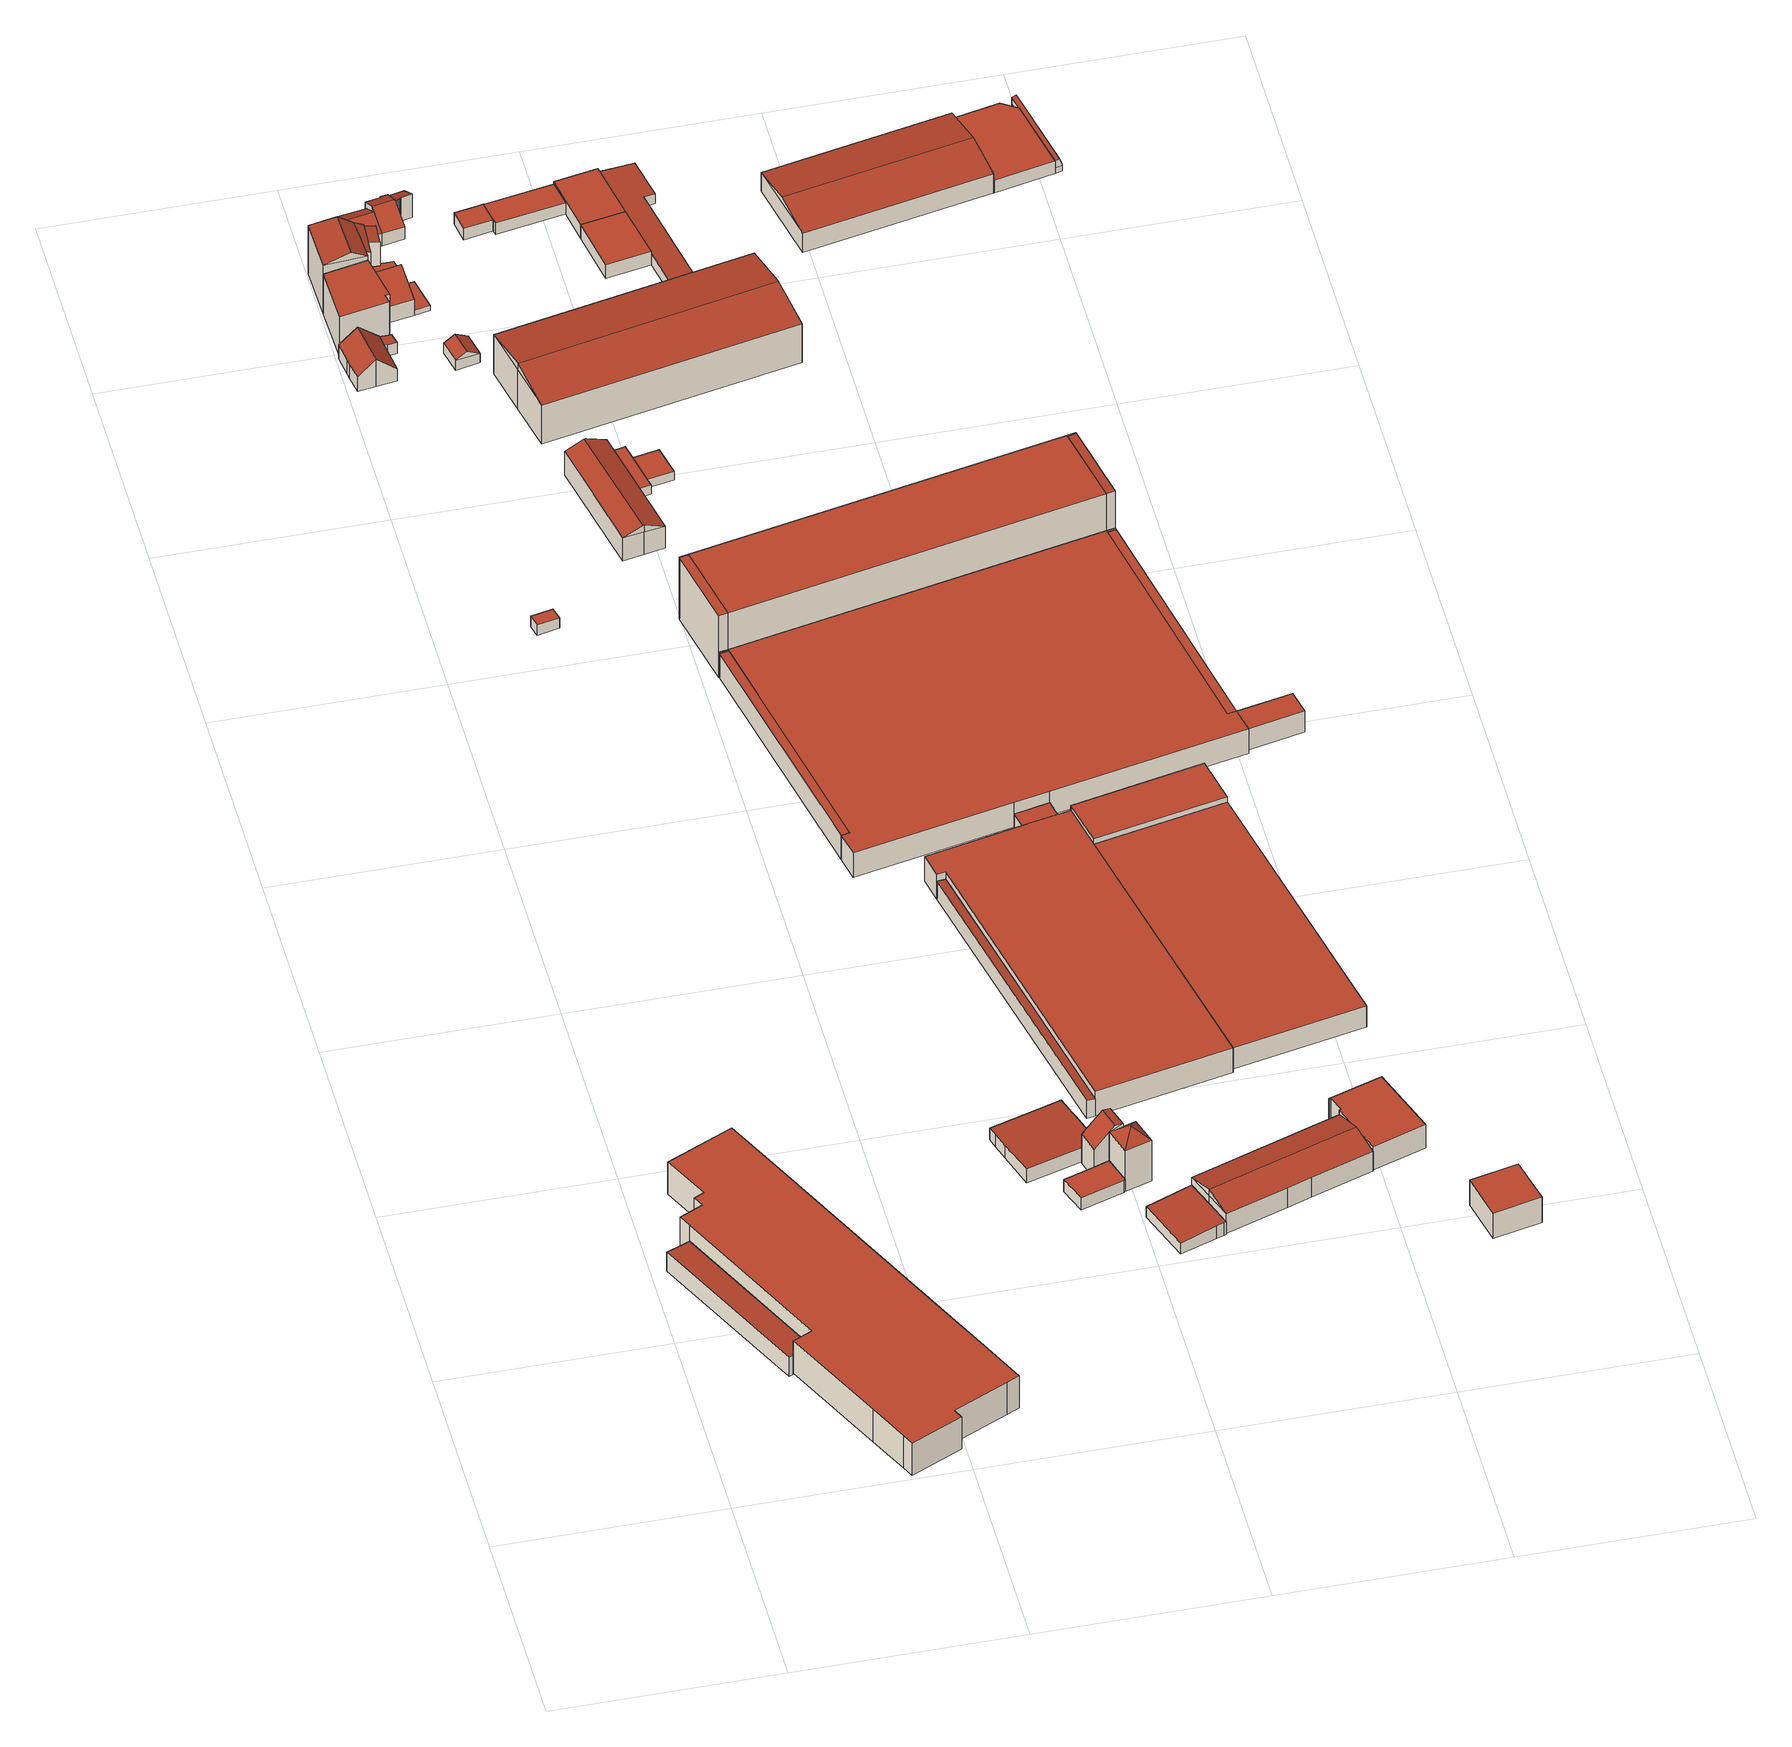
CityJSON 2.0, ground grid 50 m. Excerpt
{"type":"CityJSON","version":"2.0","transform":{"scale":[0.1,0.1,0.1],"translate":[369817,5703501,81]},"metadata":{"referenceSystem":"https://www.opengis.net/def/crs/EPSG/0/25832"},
"CityObjects":{
"building1":{"type":"Building","attributes":{"Gemeindeschluessel":"05911000","Geometrietyp2DReferenz":"3000","function":"51009_1610","roofType":"2100","measuredHeight":5.17},"geometry":[{"type":"Solid","lod":"2","boundaries":[[[[0,1,2,3]],[[4,5,1,0]],[[6,7,5,4]],[[8,9,7,6]],[[10,11,9,8]],[[3,2,11,10]],[[8,6,4,0,3,10]],[[1,5,7,9,11,2]]]],"semantics":{"surfaces":[{"type":"WallSurface"},{"type":"RoofSurface"},{"type":"GroundSurface"}],"values":[[0,0,0,0,0,0,1,2]]}}]},
"building2":{"type":"Building","attributes":{"Gemeindeschluessel":"05911000","Geometrietyp2DReferenz":"3000","function":"31001_2050","roofType":"1000","measuredHeight":8.78,"storeysAboveGround":2},"address":[{"country":"Germany","locality":"Bochum","thoroughfareNumber":"15","thoroughfareName":"Burgstr."},{"country":"Germany","locality":"Bochum","thoroughfareNumber":"19","thoroughfareName":"Burgstr."},{"country":"Germany","locality":"Bochum","thoroughfareNumber":"17","thoroughfareName":"Burgstr."}],"geometry":[{"type":"Solid","lod":"2","boundaries":[[[[12,13,14,15]],[[16,17,13,12]],[[18,19,17,16]],[[20,21,19,18]],[[22,23,21,20]],[[24,25,23,22]],[[26,27,25,24]],[[28,29,27,26]],[[30,31,29,28]],[[32,33,31,30]],[[34,35,33,32]],[[36,37,35,34]],[[38,39,37,36]],[[40,41,39,38]],[[42,43,41,40]],[[44,45,43,42]],[[46,47,45,44]],[[48,49,47,46]],[[15,14,49,48]],[[46,44,42,40,38,36,34,32,30,28,26,24,22,20,18,16,12,15,48]],[[13,17,19,21,23,25,27,29,31,33,35,37,39,41,43,45,47,49,14]]]],"semantics":{"surfaces":[{"type":"WallSurface"},{"type":"RoofSurface"},{"type":"GroundSurface"}],"values":[[0,0,0,0,0,0,0,0,0,0,0,0,0,0,0,0,0,0,0,1,2]]}}]},
"building3":{"type":"Building","attributes":{"Gemeindeschluessel":"05911000","Geometrietyp2DReferenz":"3000","function":"31001_2112","roofType":"1000","measuredHeight":2.82,"storeysAboveGround":1},"geometry":[{"type":"Solid","lod":"2","boundaries":[[[[50,51,52,53]],[[54,55,51,50]],[[56,57,55,54]],[[53,52,57,56]],[[54,50,53,56]],[[51,55,57,52]]]],"semantics":{"surfaces":[{"type":"WallSurface"},{"type":"RoofSurface"},{"type":"GroundSurface"}],"values":[[0,0,0,0,1,2]]}}]},
"building4":{"type":"Building","attributes":{"Gemeindeschluessel":"05911000","Geometrietyp2DReferenz":"3000","function":"31001_1010"},"address":[{"country":"Germany","locality":"Bochum","thoroughfareNumber":"20","thoroughfareName":"Burgstr."}],"children":["building4-1","building4-2"]},
"building4-1":{"type":"BuildingPart","attributes":{"roofType":"2100","measuredHeight":3.21,"storeysAboveGround":1},"parents":["building4"],"geometry":[{"type":"Solid","lod":"2","boundaries":[[[[58,59,60,61]],[[62,63,59,58]],[[64,65,63,62]],[[66,67,65,64]],[[62,58,61,66,64]],[[60,59,63,65,67]],[[67,66,61,60]]]],"semantics":{"surfaces":[{"type":"WallSurface"},{"type":"RoofSurface"},{"type":"GroundSurface"},{"type":"ClosureSurface"}],"values":[[0,0,0,0,1,2,3]]}}]},
"building4-2":{"type":"BuildingPart","attributes":{"roofType":"3100","measuredHeight":7.39,"storeysAboveGround":1},"parents":["building4"],"geometry":[{"type":"Solid","lod":"2","boundaries":[[[[68,69,70,71]],[[72,73,69,68]],[[74,75,73,72]],[[76,77,75,74]],[[78,79,77,76]],[[80,81,79,78]],[[82,61,60,81,80]],[[71,70,67,66,83]],[[78,76,74,72,68,80]],[[71,83,82,80,68]],[[69,73,75,77,79,81,60,67,70]],[[61,82,83,66]],[[67,60,61,66]]]],"semantics":{"surfaces":[{"type":"WallSurface"},{"type":"RoofSurface"},{"type":"GroundSurface"},{"type":"ClosureSurface"}],"values":[[0,0,0,0,0,0,0,0,1,1,2,0,3]]}}]},
"building5":{"type":"Building","attributes":{"Gemeindeschluessel":"05911000","Geometrietyp2DReferenz":"3000","function":"31001_2463","roofType":"2100","measuredHeight":3.95,"storeysAboveGround":1},"geometry":[{"type":"Solid","lod":"2","boundaries":[[[[84,85,86,87]],[[88,89,85,84]],[[90,91,89,88]],[[92,93,91,90]],[[94,95,93,92]],[[96,97,95,94]],[[98,99,97,96]],[[100,101,99,98]],[[87,86,101,100]],[[98,96,94,92,90,88,84,87,100]],[[85,89,91,93,95,97,99,101,86]]]],"semantics":{"surfaces":[{"type":"WallSurface"},{"type":"RoofSurface"},{"type":"GroundSurface"}],"values":[[0,0,0,0,0,0,0,0,0,1,2]]}}]},
"building6":{"type":"Building","attributes":{"Gemeindeschluessel":"05911000","Geometrietyp2DReferenz":"3000","function":"31001_2523","roofType":"1000","measuredHeight":3.31,"storeysAboveGround":1},"geometry":[{"type":"Solid","lod":"2","boundaries":[[[[102,103,104,105]],[[106,107,103,102]],[[108,109,107,106]],[[110,111,109,108]],[[112,113,111,110]],[[105,104,113,112]],[[110,108,106,102,105,112]],[[103,107,109,111,113,104]]]],"semantics":{"surfaces":[{"type":"WallSurface"},{"type":"RoofSurface"},{"type":"GroundSurface"}],"values":[[0,0,0,0,0,0,1,2]]}}]},
"building7":{"type":"Building","attributes":{"Gemeindeschluessel":"05911000","Geometrietyp2DReferenz":"3000","function":"31001_1010"},"address":[{"country":"Germany","locality":"Bochum","thoroughfareNumber":"18","thoroughfareName":"Burgstr."}],"children":["building7-1","building7-2","building7-3"]},
"building7-1":{"type":"BuildingPart","attributes":{"roofType":"3100","measuredHeight":8.62,"storeysAboveGround":3},"parents":["building7"],"geometry":[{"type":"Solid","lod":"2","boundaries":[[[[114,115,116,117,118]],[[119,120,121,122,123]],[[124,125,126,127]],[[125,124,114,118]],[[126,125,118,119]],[[127,126,119,123]],[[116,115,122,121]],[[120,119,118,117]],[[116,121,120,117]],[[115,114,123,122]],[[127,123,114,124]]]],"semantics":{"surfaces":[{"type":"WallSurface"},{"type":"RoofSurface"},{"type":"GroundSurface"},{"type":"ClosureSurface"}],"values":[[0,0,1,1,0,0,2,0,3,3,3]]}}]},
"building7-2":{"type":"BuildingPart","attributes":{"roofType":"1000","measuredHeight":1.34,"storeysAboveGround":3},"parents":["building7"],"geometry":[{"type":"Solid","lod":"2","boundaries":[[[[128,129,121,120]],[[130,131,129,128]],[[132,133,131,130]],[[117,116,133,132]],[[132,130,128,120,117]],[[129,131,133,116,121]],[[116,117,120,121]]]],"semantics":{"surfaces":[{"type":"WallSurface"},{"type":"RoofSurface"},{"type":"GroundSurface"},{"type":"ClosureSurface"}],"values":[[0,0,0,0,1,2,3]]}}]},
"building7-3":{"type":"BuildingPart","attributes":{"roofType":"1000","measuredHeight":10.99,"storeysAboveGround":3},"parents":["building7"],"geometry":[{"type":"Solid","lod":"2","boundaries":[[[[134,127,123,122,135,136]],[[137,138,115,114,139]],[[140,141,138,137]],[[142,143,141,140]],[[144,145,143,142]],[[136,135,145,144]],[[142,140,137,139,134,136,144]],[[122,115,138,141,143,145,135]],[[124,127,134,139,114]],[[115,122,123,114]],[[123,127,124,114]]]],"semantics":{"surfaces":[{"type":"WallSurface"},{"type":"RoofSurface"},{"type":"GroundSurface"},{"type":"ClosureSurface"}],"values":[[0,0,0,0,0,0,1,2,0,3,3]]}}]},
"building8":{"type":"Building","attributes":{"Gemeindeschluessel":"05911000","Geometrietyp2DReferenz":"3000","function":"31001_2463","roofType":"5000","measuredHeight":12.26,"storeysAboveGround":1},"geometry":[{"type":"Solid","lod":"2","boundaries":[[[[146,147,148,149]],[[150,151,147,146]],[[152,109,151,150]],[[153,107,109,152]],[[149,148,107,153]],[[150,146,154,155]],[[155,154,149,153,152]],[[150,155,152]],[[149,154,146]],[[147,151,109,107,148]]]],"semantics":{"surfaces":[{"type":"WallSurface"},{"type":"RoofSurface"},{"type":"GroundSurface"}],"values":[[0,0,0,0,0,1,1,0,0,2]]}}]},
"building9":{"type":"Building","attributes":{"Gemeindeschluessel":"05911000","Geometrietyp2DReferenz":"3000","function":"31001_1010"},"address":[{"country":"Germany","locality":"Bochum","thoroughfareNumber":"16","thoroughfareName":"Burgstr."}],"children":["building9-1","building9-2","building9-3","building9-4"]},
"building9-1":{"type":"BuildingPart","attributes":{"roofType":"2100","measuredHeight":12.27,"storeysAboveGround":3},"parents":["building9"],"geometry":[{"type":"Solid","lod":"2","boundaries":[[[[156,157,158,159,160,161]],[[161,162,163,164,156]],[[165,159,158,166,167]],[[168,164,163,169]],[[165,167,168,169]],[[162,161,160]],[[165,169,163,162,160,159]],[[170,171,157,156,164,168]],[[158,157,171,170,166]],[[167,166,170,168]]]],"semantics":{"surfaces":[{"type":"WallSurface"},{"type":"RoofSurface"},{"type":"GroundSurface"},{"type":"ClosureSurface"}],"values":[[0,1,2,0,3,0,3,0,3,3]]}}]},
"building9-2":{"type":"BuildingPart","attributes":{"roofType":"2100","measuredHeight":10.98,"storeysAboveGround":3},"parents":["building9"],"geometry":[{"type":"Solid","lod":"2","boundaries":[[[[172,173,158,157]],[[174,175,176,173,172]],[[172,157,171,177,174]],[[166,158,173,176,178]],[[179,177,171,170]],[[166,178,179,170]],[[166,170,171,157,158]],[[175,174,177,179]],[[178,176,175,179]]]],"semantics":{"surfaces":[{"type":"WallSurface"},{"type":"RoofSurface"},{"type":"GroundSurface"},{"type":"ClosureSurface"}],"values":[[0,0,1,2,0,3,3,0,3]]}}]},
"building9-3":{"type":"BuildingPart","attributes":{"roofType":"3100","measuredHeight":14.44,"storeysAboveGround":3},"parents":["building9"],"geometry":[{"type":"Solid","lod":"2","boundaries":[[[[180,181,135,182]],[[160,159,181,180]],[[182,135,122,183,184]],[[180,185,160]],[[184,186,182]],[[182,186,185,180]],[[162,160,185,186,184]],[[181,159,165,122,135]],[[183,169,163,162,184]],[[169,165,159,160,162,163]],[[122,165,169,183]]]],"semantics":{"surfaces":[{"type":"WallSurface"},{"type":"RoofSurface"},{"type":"GroundSurface"},{"type":"ClosureSurface"}],"values":[[0,0,0,0,0,1,1,2,0,3,3]]}}]},
"building9-4":{"type":"BuildingPart","attributes":{"roofType":"1000","measuredHeight":4.03,"storeysAboveGround":3},"parents":["building9"],"geometry":[{"type":"Solid","lod":"2","boundaries":[[[[187,188,176,175]],[[189,129,188,187]],[[190,121,129,189]],[[183,122,121,190]],[[189,187,175,179,170,168,169,183,190]],[[165,167,166,178,176,188,129,121,122]],[[122,183,169,165]],[[165,169,168,167]],[[168,170,166,167]],[[166,170,179,178]],[[178,179,175,176]]]],"semantics":{"surfaces":[{"type":"WallSurface"},{"type":"RoofSurface"},{"type":"GroundSurface"},{"type":"ClosureSurface"}],"values":[[0,0,0,0,1,2,3,3,3,3,3]]}}]},
"building10":{"type":"Building","attributes":{"Gemeindeschluessel":"05911000","Geometrietyp2DReferenz":"3000","function":"31001_2463","roofType":"5000","measuredHeight":13.91,"storeysAboveGround":1},"geometry":[{"type":"Solid","lod":"2","boundaries":[[[[191,192,193,194]],[[195,196,192,191]],[[197,198,196,195]],[[194,193,198,197]],[[197,195,199]],[[199,195,191,200]],[[191,194,200]],[[200,194,197,199]],[[192,196,198,193]]]],"semantics":{"surfaces":[{"type":"WallSurface"},{"type":"RoofSurface"},{"type":"GroundSurface"}],"values":[[0,0,0,0,1,1,1,1,2]]}}]},
"building11":{"type":"Building","attributes":{"Gemeindeschluessel":"05911000","Geometrietyp2DReferenz":"3000","function":"31001_2020","roofType":"2100","measuredHeight":3.55,"storeysAboveGround":1},"address":[{"country":"Germany","locality":"Bochum","thoroughfareNumber":"60","thoroughfareName":"Burgstr."}],"geometry":[{"type":"Solid","lod":"2","boundaries":[[[[201,202,203,204]],[[205,206,202,201]],[[207,208,206,205]],[[209,210,208,207]],[[211,212,210,209]],[[213,214,212,211]],[[204,203,214,213]],[[211,209,207,205,201,204,213]],[[202,206,208,210,212,214,203]]]],"semantics":{"surfaces":[{"type":"WallSurface"},{"type":"RoofSurface"},{"type":"GroundSurface"}],"values":[[0,0,0,0,0,0,0,1,2]]}}]},
"building12":{"type":"Building","attributes":{"Gemeindeschluessel":"05911000","Geometrietyp2DReferenz":"3000","function":"31001_2463","roofType":"3100","measuredHeight":4.2,"storeysAboveGround":1},"geometry":[{"type":"Solid","lod":"2","boundaries":[[[[215,216,217,218]],[[219,220,216,215]],[[221,222,220,219]],[[218,217,222,221]],[[215,223,219]],[[221,224,218]],[[218,224,223,215]],[[219,223,224,221]],[[216,220,222,217]]]],"semantics":{"surfaces":[{"type":"WallSurface"},{"type":"RoofSurface"},{"type":"GroundSurface"}],"values":[[0,0,0,0,0,0,1,1,2]]}}]},
"building13":{"type":"Building","attributes":{"Gemeindeschluessel":"05911000","Geometrietyp2DReferenz":"3000","function":"51009_1610","roofType":"2100","measuredHeight":4.89},"geometry":[{"type":"Solid","lod":"2","boundaries":[[[[225,226,227,228]],[[229,230,226,225]],[[231,232,230,229]],[[228,227,232,231]],[[229,225,228,231]],[[226,230,232,227]]]],"semantics":{"surfaces":[{"type":"WallSurface"},{"type":"RoofSurface"},{"type":"GroundSurface"}],"values":[[0,0,0,0,1,2]]}}]},
"building14":{"type":"Building","attributes":{"Gemeindeschluessel":"05911000","Geometrietyp2DReferenz":"3000","function":"31001_1010"},"address":[{"country":"Germany","locality":"Bochum","thoroughfareNumber":"14","thoroughfareName":"Burgstr."}],"children":["building14-1","building14-2","building14-3"]},
"building14-1":{"type":"BuildingPart","attributes":{"roofType":"3100","measuredHeight":6.5,"storeysAboveGround":1},"parents":["building14"],"geometry":[{"type":"Solid","lod":"2","boundaries":[[[[233,234,235,236]],[[237,238,234,233]],[[239,240,241,238,237]],[[242,243,244,245]],[[246,247,243,242]],[[248,239,237,233,236,249,250]],[[246,242,245,250,249]],[[251,252,253,235,234,238,241,254,244,243,247]],[[255,246,249,256]],[[247,246,255,251]],[[251,255,256,252]],[[235,253,257,256,249,236]],[[256,257,253,252]],[[240,239,248]],[[241,240,248,250,254]],[[244,254,250,245]]]],"semantics":{"surfaces":[{"type":"WallSurface"},{"type":"RoofSurface"},{"type":"GroundSurface"},{"type":"ClosureSurface"}],"values":[[0,0,0,0,0,1,1,2,0,3,3,0,3,0,3,3]]}}]},
"building14-2":{"type":"BuildingPart","attributes":{"roofType":"5000","measuredHeight":5.86,"storeysAboveGround":1},"parents":["building14"],"geometry":[{"type":"Solid","lod":"2","boundaries":[[[[258,259,247,246]],[[260,261,259,258]],[[262,263,261,260]],[[257,253,263,262]],[[258,246,255,260]],[[256,257,262,260,255]],[[247,259,261,263,253,252,251]],[[247,251,255,246]],[[252,256,255,251]],[[253,257,256,252]]]],"semantics":{"surfaces":[{"type":"WallSurface"},{"type":"RoofSurface"},{"type":"GroundSurface"},{"type":"ClosureSurface"}],"values":[[0,0,0,0,1,1,2,3,3,3]]}}]},
"building14-3":{"type":"BuildingPart","attributes":{"roofType":"2100","measuredHeight":7.03,"storeysAboveGround":1},"parents":["building14"],"geometry":[{"type":"Solid","lod":"2","boundaries":[[[[264,265,241,240]],[[266,267,265,264]],[[268,269,267,266]],[[270,271,269,268]],[[272,273,271,270]],[[274,275,273,272]],[[276,245,244,275,274]],[[274,272,270,268,266,264,240,248,276]],[[265,267,269,271,273,275,244,254,241]],[[250,245,276,248]],[[241,254,250,248,240]],[[254,244,245,250]]]],"semantics":{"surfaces":[{"type":"WallSurface"},{"type":"RoofSurface"},{"type":"GroundSurface"},{"type":"ClosureSurface"}],"values":[[0,0,0,0,0,0,0,1,2,0,3,3]]}}]},
"building15":{"type":"Building","attributes":{"Gemeindeschluessel":"05911000","Geometrietyp2DReferenz":"3000","function":"31001_2020","roofType":"3100","measuredHeight":8.13,"storeysAboveGround":2},"address":[{"country":"Germany","locality":"Bochum","thoroughfareNumber":"28","thoroughfareName":"Burgstr."}],"geometry":[{"type":"Solid","lod":"2","boundaries":[[[[277,278,279,280]],[[281,282,278,277]],[[283,284,282,281]],[[285,286,284,283]],[[287,288,286,285]],[[289,290,288,287]],[[280,279,290,289]],[[289,291,292,293,294,277,280]],[[293,292,285,283]],[[294,293,283,281]],[[294,281,277]],[[291,289,287]],[[292,291,287,285]],[[278,282,284,286,288,290,279]]]],"semantics":{"surfaces":[{"type":"WallSurface"},{"type":"RoofSurface"},{"type":"GroundSurface"}],"values":[[0,0,0,0,0,0,0,1,1,0,0,0,0,2]]}}]},
"building16":{"type":"Building","attributes":{"Gemeindeschluessel":"05911000","Geometrietyp2DReferenz":"3000","function":"51009_1610","roofType":"1000","measuredHeight":2.44},"geometry":[{"type":"Solid","lod":"2","boundaries":[[[[295,290,279,296]],[[297,298,290,295]],[[299,300,298,297]],[[301,302,300,299]],[[303,304,302,301]],[[296,279,304,303]],[[301,299,297,295,296,303]],[[290,298,300,302,304,279]]]],"semantics":{"surfaces":[{"type":"WallSurface"},{"type":"RoofSurface"},{"type":"GroundSurface"}],"values":[[0,0,0,0,0,0,1,2]]}}]},
"building17":{"type":"Building","attributes":{"Gemeindeschluessel":"05911000","Geometrietyp2DReferenz":"3000","function":"31001_2463","roofType":"1000","measuredHeight":2.31,"storeysAboveGround":1},"geometry":[{"type":"Solid","lod":"2","boundaries":[[[[305,306,307,299]],[[308,309,306,305]],[[301,310,309,308]],[[299,307,310,301]],[[308,305,299,301]],[[306,309,310,307]]]],"semantics":{"surfaces":[{"type":"WallSurface"},{"type":"RoofSurface"},{"type":"GroundSurface"}],"values":[[0,0,0,0,1,2]]}}]},
"building18":{"type":"Building","attributes":{"Gemeindeschluessel":"05911000","Geometrietyp2DReferenz":"3000","function":"31001_2143"},"children":["building18-1","building18-2"]},
"building18-1":{"type":"BuildingPart","attributes":{"roofType":"1000","measuredHeight":3.56,"storeysAboveGround":1},"parents":["building18"],"geometry":[{"type":"Solid","lod":"2","boundaries":[[[[311,312,313,314]],[[315,316,312,311]],[[314,313,317,318]],[[315,311,314,318]],[[312,316,317,313]],[[316,315,318,317]]]],"semantics":{"surfaces":[{"type":"WallSurface"},{"type":"RoofSurface"},{"type":"GroundSurface"},{"type":"ClosureSurface"}],"values":[[0,0,0,1,2,3]]}}]},
"building18-2":{"type":"BuildingPart","attributes":{"roofType":"1000","measuredHeight":6.71,"storeysAboveGround":1},"parents":["building18"],"geometry":[{"type":"Solid","lod":"2","boundaries":[[[[319,226,230,320]],[[321,227,226,319]],[[322,323,227,321]],[[324,318,317,323,322]],[[325,326,316,315,327]],[[328,329,326,325]],[[330,331,329,328]],[[320,230,331,330]],[[328,325,327,324,322,321,319,320,330]],[[226,227,323,317,316,326,329,331,230]],[[318,324,327,315]],[[316,317,318,315]]]],"semantics":{"surfaces":[{"type":"WallSurface"},{"type":"RoofSurface"},{"type":"GroundSurface"},{"type":"ClosureSurface"}],"values":[[0,0,0,0,0,0,0,0,1,2,0,3]]}}]},
"building19":{"type":"Building","attributes":{"Gemeindeschluessel":"05911000","Geometrietyp2DReferenz":"3000","function":"31001_2143","roofType":"5000","measuredHeight":7.05,"storeysAboveGround":1},"geometry":[{"type":"Solid","lod":"2","boundaries":[[[[332,333,334,335]],[[336,337,333,332]],[[338,339,337,336]],[[340,341,339,338]],[[342,343,341,340]],[[344,345,343,342]],[[346,347,345,344]],[[335,334,347,346]],[[335,346,348,349]],[[348,342,340,338,336,349]],[[349,336,332]],[[348,344,342]],[[348,346,344]],[[349,332,335]],[[333,337,339,341,343,345,347,334]]]],"semantics":{"surfaces":[{"type":"WallSurface"},{"type":"RoofSurface"},{"type":"GroundSurface"}],"values":[[0,0,0,0,0,0,0,0,1,1,0,0,0,0,2]]}}]},
"building20":{"type":"Building","attributes":{"Gemeindeschluessel":"05911000","Geometrietyp2DReferenz":"3000","function":"31001_2463","roofType":"1000","measuredHeight":3.03,"storeysAboveGround":1},"geometry":[{"type":"Solid","lod":"2","boundaries":[[[[350,351,352,353]],[[354,355,351,350]],[[356,357,355,354]],[[358,359,357,356]],[[360,361,359,358]],[[353,352,361,360]],[[358,356,354,350,353,360]],[[351,355,357,359,361,352]]]],"semantics":{"surfaces":[{"type":"WallSurface"},{"type":"RoofSurface"},{"type":"GroundSurface"}],"values":[[0,0,0,0,0,0,1,2]]}}]},
"building21":{"type":"Building","attributes":{"Gemeindeschluessel":"05911000","Geometrietyp2DReferenz":"3000","function":"31001_2143","roofType":"5000","measuredHeight":12.74,"storeysAboveGround":3},"geometry":[{"type":"Solid","lod":"2","boundaries":[[[[362,363,364,365]],[[366,367,363,362]],[[368,369,367,366]],[[370,371,369,368]],[[372,373,371,370]],[[365,364,373,372]],[[374,375,368,366]],[[365,372,376,375,374,377]],[[376,372,370]],[[375,376,370,368]],[[377,374,366,362]],[[377,362,365]],[[363,367,369,371,373,364]]]],"semantics":{"surfaces":[{"type":"WallSurface"},{"type":"RoofSurface"},{"type":"GroundSurface"}],"values":[[0,0,0,0,0,0,1,1,0,0,0,0,2]]}}]},
"building22":{"type":"Building","attributes":{"Gemeindeschluessel":"05911000","Geometrietyp2DReferenz":"3000","function":"31001_2463","roofType":"1000","measuredHeight":3.08,"storeysAboveGround":1},"geometry":[{"type":"Solid","lod":"2","boundaries":[[[[378,379,359,358]],[[380,381,379,378]],[[382,383,381,380]],[[360,361,383,382]],[[358,359,361,360]],[[382,380,378,358,360]],[[379,381,383,361,359]]]],"semantics":{"surfaces":[{"type":"WallSurface"},{"type":"RoofSurface"},{"type":"GroundSurface"}],"values":[[0,0,0,0,0,1,2]]}}]},
"building23":{"type":"Building","attributes":{"Gemeindeschluessel":"05911000","Geometrietyp2DReferenz":"3000","function":"31001_2143"},"address":[{"country":"Germany","locality":"Bochum","thoroughfareNumber":"30","thoroughfareName":"Burgstr."},{"country":"Germany","locality":"Bochum","thoroughfareNumber":"44","thoroughfareName":"Burgstr."},{"country":"Germany","locality":"Bochum","thoroughfareNumber":"40","thoroughfareName":"Burgstr."},{"country":"Germany","locality":"Bochum","thoroughfareNumber":"56","thoroughfareName":"Burgstr."},{"country":"Germany","locality":"Bochum","thoroughfareNumber":"36","thoroughfareName":"Burgstr."},{"country":"Germany","locality":"Bochum","thoroughfareNumber":"52","thoroughfareName":"Burgstr."},{"country":"Germany","locality":"Bochum","thoroughfareNumber":"50","thoroughfareName":"Burgstr."},{"country":"Germany","locality":"Bochum","thoroughfareNumber":"48","thoroughfareName":"Burgstr."},{"country":"Germany","locality":"Bochum","thoroughfareNumber":"42","thoroughfareName":"Burgstr."},{"country":"Germany","locality":"Bochum","thoroughfareNumber":"34","thoroughfareName":"Burgstr."},{"country":"Germany","locality":"Bochum","thoroughfareNumber":"32","thoroughfareName":"Burgstr."},{"country":"Germany","locality":"Bochum","thoroughfareNumber":"54","thoroughfareName":"Burgstr."},{"country":"Germany","locality":"Bochum","thoroughfareNumber":"46","thoroughfareName":"Burgstr."},{"country":"Germany","locality":"Bochum","thoroughfareNumber":"38","thoroughfareName":"Burgstr."}],"children":["building23-1","building23-2","building23-3"]},
"building23-1":{"type":"BuildingPart","attributes":{"roofType":"1000","measuredHeight":6.64,"storeysAboveGround":1},"parents":["building23"],"geometry":[{"type":"Solid","lod":"2","boundaries":[[[[384,385,386,387]],[[388,384,387,389]],[[385,390,391,386]],[[385,384,388,390]],[[390,388,389,391]],[[387,386,391,389]]]],"semantics":{"surfaces":[{"type":"WallSurface"},{"type":"RoofSurface"},{"type":"GroundSurface"},{"type":"ClosureSurface"}],"values":[[0,1,2,3,3,3]]}}]},
"building23-2":{"type":"BuildingPart","attributes":{"roofType":"1000","measuredHeight":6.69,"storeysAboveGround":1},"parents":["building23"],"geometry":[{"type":"Solid","lod":"2","boundaries":[[[[392,387,386,393,394]],[[395,396,385,384,397]],[[398,399,396,395]],[[400,401,399,398]],[[402,403,401,400]],[[404,405,403,402]],[[406,407,408,409]],[[410,312,407,406]],[[411,313,312,410]],[[394,393,313,411]],[[410,406,409,412,413,404,402,400,398,395,397,414,415,392,394,411]],[[386,391,390,385,396,399,401,403,405,416,417,408,407,312,313,393]],[[387,392,415,389]],[[391,386,387,389]],[[389,415,414,388]],[[390,391,389,388]],[[388,414,397,384]],[[385,390,388,384]],[[416,405,404,413]],[[417,416,413,412]],[[408,417,412,409]]]],"semantics":{"surfaces":[{"type":"WallSurface"},{"type":"RoofSurface"},{"type":"GroundSurface"},{"type":"ClosureSurface"}],"values":[[0,0,0,0,0,0,0,0,0,0,1,2,0,3,0,3,0,3,3,3,3]]}}]},
"building23-3":{"type":"BuildingPart","attributes":{"roofType":"1000","measuredHeight":6.66,"storeysAboveGround":1},"parents":["building23"],"geometry":[{"type":"Solid","lod":"2","boundaries":[[[[409,408,405,404]],[[404,413,412,409]],[[416,405,408,417]],[[417,412,413,416]],[[416,413,404,405]],[[408,409,412,417]]]],"semantics":{"surfaces":[{"type":"WallSurface"},{"type":"RoofSurface"},{"type":"GroundSurface"},{"type":"ClosureSurface"}],"values":[[0,1,2,3,3,3]]}}]},
"building24":{"type":"Building","attributes":{"Gemeindeschluessel":"05911000","Geometrietyp2DReferenz":"3000","function":"31001_2143"},"children":["building24-1","building24-2","building24-3"]},
"building24-1":{"type":"BuildingPart","attributes":{"roofType":"1000","measuredHeight":16.91,"storeysAboveGround":4},"parents":["building24"],"geometry":[{"type":"Solid","lod":"2","boundaries":[[[[418,419,420,421]],[[422,423,424,425]],[[426,427,423,422]],[[428,429,427,426]],[[430,428,426,422,425,431,418,421,432]],[[419,433,424,423,427,429,434,420]],[[433,419,418,431]],[[424,433,431,425]],[[429,428,430,432,434]],[[420,434,432,421]]]],"semantics":{"surfaces":[{"type":"WallSurface"},{"type":"RoofSurface"},{"type":"GroundSurface"},{"type":"ClosureSurface"}],"values":[[0,0,0,0,1,2,3,3,3,3]]}}]},
"building24-2":{"type":"BuildingPart","attributes":{"roofType":"1000","measuredHeight":16.89,"storeysAboveGround":4},"parents":["building24"],"geometry":[{"type":"Solid","lod":"2","boundaries":[[[[425,424,435,436]],[[436,435,419,418]],[[431,425,436,418]],[[424,433,419,435]],[[424,425,431,433]],[[433,431,418,419]]]],"semantics":{"surfaces":[{"type":"WallSurface"},{"type":"RoofSurface"},{"type":"GroundSurface"},{"type":"ClosureSurface"}],"values":[[0,0,1,2,3,3]]}}]},
"building24-3":{"type":"BuildingPart","attributes":{"roofType":"2100","measuredHeight":17.01,"storeysAboveGround":4},"parents":["building24"],"geometry":[{"type":"Solid","lod":"2","boundaries":[[[[437,438,429,428,439]],[[421,420,438,437]],[[437,439,430,432,421]],[[429,438,420,434]],[[430,439,428]],[[434,432,430,428,429]],[[420,421,432,434]]]],"semantics":{"surfaces":[{"type":"WallSurface"},{"type":"RoofSurface"},{"type":"GroundSurface"},{"type":"ClosureSurface"}],"values":[[0,0,1,2,0,3,3]]}}]},
"building25":{"type":"Building","attributes":{"Gemeindeschluessel":"05911000","Geometrietyp2DReferenz":"3000","function":"31001_2463","roofType":"1000","measuredHeight":3.74,"storeysAboveGround":1},"geometry":[{"type":"Solid","lod":"2","boundaries":[[[[440,441,442,443]],[[444,445,441,440]],[[446,447,445,444]],[[443,442,447,446]],[[444,440,443,446]],[[441,445,447,442]]]],"semantics":{"surfaces":[{"type":"WallSurface"},{"type":"RoofSurface"},{"type":"GroundSurface"}],"values":[[0,0,0,0,1,2]]}}]},
"building26":{"type":"Building","attributes":{"Gemeindeschluessel":"05911000","Geometrietyp2DReferenz":"3000","function":"31001_2464","roofType":"1000","measuredHeight":6.41,"storeysAboveGround":1},"address":[{"country":"Germany","locality":"Bochum","thoroughfareNumber":"22","thoroughfareName":"Friedrich-Lueg-Str."}],"geometry":[{"type":"Solid","lod":"2","boundaries":[[[[448,449,450,451]],[[452,453,449,448]],[[454,455,453,452]],[[456,457,455,454]],[[458,459,457,456]],[[460,461,459,458]],[[462,463,461,460]],[[464,465,463,462]],[[451,450,465,464]],[[462,460,458,456,454,452,448,451,464]],[[449,453,455,457,459,461,463,465,450]]]],"semantics":{"surfaces":[{"type":"WallSurface"},{"type":"RoofSurface"},{"type":"GroundSurface"}],"values":[[0,0,0,0,0,0,0,0,0,1,2]]}}]},
"building27":{"type":"Building","attributes":{"Gemeindeschluessel":"05911000","Geometrietyp2DReferenz":"3000","function":"31001_2463","roofType":"1000","measuredHeight":3.77,"storeysAboveGround":1},"geometry":[{"type":"Solid","lod":"2","boundaries":[[[[466,381,442,443]],[[467,379,381,466]],[[468,469,379,467]],[[470,471,469,468]],[[440,441,471,470]],[[443,442,441,440]],[[470,468,467,466,443,440]],[[381,379,469,471,441,442]]]],"semantics":{"surfaces":[{"type":"WallSurface"},{"type":"RoofSurface"},{"type":"GroundSurface"}],"values":[[0,0,0,0,0,0,1,2]]}}]},
"building28":{"type":"Building","attributes":{"Gemeindeschluessel":"05911000","Geometrietyp2DReferenz":"3000","function":"31001_2143"},"children":["building28-1","building28-2"]},
"building28-1":{"type":"BuildingPart","attributes":{"roofType":"1000","measuredHeight":7.07,"storeysAboveGround":1},"parents":["building28"],"geometry":[{"type":"Solid","lod":"2","boundaries":[[[[472,473,474,475]],[[476,477,478,473,472]],[[475,474,479,328,480]],[[476,472,475,480]],[[473,478,479,474]],[[477,476,480,328]],[[479,478,477,328]]]],"semantics":{"surfaces":[{"type":"WallSurface"},{"type":"RoofSurface"},{"type":"GroundSurface"},{"type":"ClosureSurface"}],"values":[[0,0,0,1,2,0,3]]}}]},
"building28-2":{"type":"BuildingPart","attributes":{"roofType":"1000","measuredHeight":5.82,"storeysAboveGround":1},"parents":["building28"],"geometry":[{"type":"Solid","lod":"2","boundaries":[[[[328,479,481,330]],[[482,483,478,477]],[[330,481,483,482]],[[477,328,330,482]],[[479,478,483,481]],[[479,328,477,478]]]],"semantics":{"surfaces":[{"type":"WallSurface"},{"type":"RoofSurface"},{"type":"GroundSurface"},{"type":"ClosureSurface"}],"values":[[0,0,0,1,2,3]]}}]},
"building29":{"type":"Building","attributes":{"Gemeindeschluessel":"05911000","Geometrietyp2DReferenz":"3000","function":"31001_2143","roofType":"2100","measuredHeight":3.06,"storeysAboveGround":1},"geometry":[{"type":"Solid","lod":"2","boundaries":[[[[484,485,486,487]],[[488,489,485,484]],[[490,491,489,488]],[[492,493,491,490]],[[494,495,493,492]],[[496,497,495,494]],[[498,499,497,496]],[[487,486,499,498]],[[496,494,492,490,488,484,487,498]],[[485,489,491,493,495,497,499,486]]]],"semantics":{"surfaces":[{"type":"WallSurface"},{"type":"RoofSurface"},{"type":"GroundSurface"}],"values":[[0,0,0,0,0,0,0,0,1,2]]}}]},
"building30":{"type":"Building","attributes":{"Gemeindeschluessel":"05911000","Geometrietyp2DReferenz":"3000","function":"31001_1100","roofType":"1000","measuredHeight":6.9,"storeysAboveGround":2},"address":[{"country":"Germany","locality":"Bochum","thoroughfareNumber":"7","thoroughfareName":"Friedrich-Lueg-Str."}],"geometry":[{"type":"Solid","lod":"2","boundaries":[[[[500,501,502,503]],[[504,505,501,500]],[[506,507,505,504]],[[508,509,507,506]],[[503,502,509,508]],[[506,504,500,503,508]],[[501,505,507,509,502]]]],"semantics":{"surfaces":[{"type":"WallSurface"},{"type":"RoofSurface"},{"type":"GroundSurface"}],"values":[[0,0,0,0,0,1,2]]}}]},
"building31":{"type":"Building","attributes":{"Gemeindeschluessel":"05911000","Geometrietyp2DReferenz":"3000","function":"31001_2020","roofType":"1000","measuredHeight":5.83,"storeysAboveGround":2},"geometry":[{"type":"Solid","lod":"2","boundaries":[[[[510,511,512,409]],[[513,514,511,510]],[[406,515,514,513]],[[409,512,515,406]],[[513,510,409,406]],[[511,514,515,512]]]],"semantics":{"surfaces":[{"type":"WallSurface"},{"type":"RoofSurface"},{"type":"GroundSurface"}],"values":[[0,0,0,0,1,2]]}}]},
"building32":{"type":"Building","attributes":{"Gemeindeschluessel":"05911000","Geometrietyp2DReferenz":"3000","function":"31001_2120","roofType":"5000","measuredHeight":6.95,"storeysAboveGround":1},"address":[{"country":"Germany","locality":"Bochum","thoroughfareNumber":"24","thoroughfareName":"Feldstr."}],"geometry":[{"type":"Solid","lod":"2","boundaries":[[[[516,517,518,519]],[[520,521,517,516]],[[522,523,521,520]],[[519,518,523,522]],[[524,516,519,525]],[[524,525,522,520]],[[522,525,519]],[[516,524,520]],[[517,521,523,518]]]],"semantics":{"surfaces":[{"type":"WallSurface"},{"type":"RoofSurface"},{"type":"GroundSurface"}],"values":[[0,0,0,0,1,1,0,0,2]]}}]},
"building33":{"type":"Building","attributes":{"Gemeindeschluessel":"05911000","Geometrietyp2DReferenz":"3000","function":"31001_2020","roofType":"1000","measuredHeight":3.55,"storeysAboveGround":1},"geometry":[{"type":"Solid","lod":"2","boundaries":[[[[526,521,527,528]],[[529,517,521,526]],[[530,531,517,529]],[[532,533,531,530]],[[534,535,533,532]],[[536,537,535,534]],[[538,539,537,536]],[[540,541,539,538]],[[528,527,541,540]],[[538,536,534,532,530,529,526,528,540]],[[521,517,531,533,535,537,539,541,527]]]],"semantics":{"surfaces":[{"type":"WallSurface"},{"type":"RoofSurface"},{"type":"GroundSurface"}],"values":[[0,0,0,0,0,0,0,0,0,1,2]]}}]},
"building34":{"type":"Building","attributes":{"Gemeindeschluessel":"05911000","Geometrietyp2DReferenz":"3000","function":"51009_1610","roofType":"3100","measuredHeight":3.65},"geometry":[{"type":"Solid","lod":"2","boundaries":[[[[542,543,544,545]],[[546,547,543,542]],[[548,549,547,546]],[[550,551,549,548]],[[552,553,551,550]],[[545,544,553,552]],[[554,555,556,552]],[[538,540,555,554,557,558,559]],[[559,558,550,548]],[[558,557,554,552,550]],[[540,538,546,542]],[[556,555,540,542,545]],[[538,559,548,546]],[[556,545,552]],[[543,547,549,551,553,544]]]],"semantics":{"surfaces":[{"type":"WallSurface"},{"type":"RoofSurface"},{"type":"GroundSurface"}],"values":[[0,0,0,0,0,0,1,1,0,0,0,0,0,0,2]]}}]}
},
"vertices":[
[33,712,55],[33,712,3],[202,353,3],[202,353,55],[59,724,53],[59,724,3],[86,736,52],[86,736,3],[254,377,52],[254,377,3],[211,357,54],[211,357,3],
[587,245,95],[587,245,7],[506,417,7],[506,417,95],[630,152,95],[630,152,7],[602,139,95],[602,139,7],[480,82,95],[480,82,7],[490,60,95],[490,60,7],[375,7,95],[375,7,7],[363,32,95],[363,32,7],[321,122,95],[321,122,7],[211,357,95],[211,357,7],[254,377,95],[254,377,7],[86,736,95],[86,736,7],[73,765,95],[73,765,7],[124,789,95],[124,789,7],[113,813,95],[113,813,7],[136,824,95],[136,824,7],[86,929,95],[86,929,7],[234,998,95],[234,998,7],[295,869,95],[295,869,7],
[246,2624,46],[246,2624,18],[198,2614,18],[198,2614,46],[253,2596,46],[253,2596,18],[204,2585,46],[204,2585,18],
[116,3492,42],[116,3492,13],[90,3489,13],[90,3489,45],[122,3466,42],[122,3466,13],[101,3462,44],[101,3462,13],[93,3463,45],[93,3463,13],
[58,3380,87],[58,3380,13],[103,3387,13],[103,3387,46],[18,3374,52],[18,3374,13],[12,3416,51],[12,3416,13],[10,3430,51],[10,3430,13],[4,3478,51],[4,3478,13],[44,3483,87],[44,3483,13],[90,3489,46],[93,3463,46],
[910,978,46],[910,978,15],[751,930,15],[751,930,46],[923,935,48],[923,935,15],[927,922,49],[927,922,15],[937,886,51],[937,886,15],[953,834,54],[953,834,15],[794,787,54],[794,787,15],[769,869,49],[769,869,15],[758,906,47],[758,906,15],
[855,717,76],[855,717,43],[876,655,43],[876,655,76],[923,739,76],[923,739,43],[956,750,76],[956,750,43],[975,688,76],[975,688,43],[972,686,76],[972,686,43],
[114,3555,57],[114,3555,13],[180,3567,13],[180,3567,27],[180,3567,57],[166,3644,57],[166,3644,27],[166,3644,13],[100,3632,13],[100,3632,57],[103,3617,100],[168,3629,100],[166,3644,64],[100,3632,64],
[175,3646,27],[175,3646,13],[200,3650,27],[200,3650,13],[215,3574,27],[215,3574,13],
[100,3632,123],[3,3613,13],[3,3613,123],[120,3524,123],[120,3524,13],[114,3555,123],[110,3522,123],[110,3522,13],[114,3502,123],[114,3502,13],[7,3482,123],[7,3482,13],
[972,809,163],[972,809,43],[909,790,43],[909,790,123],[987,759,163],[987,759,43],[956,750,153],[923,739,122],[955,804,166],[970,754,166],
[115,3733,126],[115,3733,123],[115,3733,13],[95,3734,13],[95,3734,135],[95,3734,136],[96,3714,135],[99,3651,132],[110,3650,126],[99,3651,13],[112,3685,13],[110,3650,13],[110,3650,54],[99,3651,54],[112,3685,54],[112,3685,123],
[140,3733,118],[140,3733,13],[137,3689,118],[137,3689,54],[137,3689,13],[137,3683,118],[137,3683,13],[137,3683,54],
[1,3736,146],[1,3736,13],[3,3613,146],[100,3632,54],[100,3632,134],[61,3735,158],[64,3625,158],
[167,3689,54],[167,3689,13],[175,3646,54],[166,3644,54],
[1015,768,155],[1015,768,44],[956,750,44],[956,750,155],[1034,706,155],[1034,706,44],[975,688,155],[975,688,44],[996,726,183],[995,729,183],
[998,603,74],[998,603,45],[1041,481,45],[1041,481,74],[1100,638,80],[1100,638,45],[1122,577,80],[1122,577,45],[1143,516,80],[1143,516,45],[1139,515,80],[1139,515,45],[1122,509,79],[1122,509,45],
[278,3403,36],[278,3403,11],[267,3459,11],[267,3459,36],[225,3392,38],[225,3392,11],[213,3448,38],[213,3448,11],[250,3397,53],[238,3453,53],
[829,1649,63],[829,1649,16],[810,1645,16],[810,1645,65],[974,948,63],[974,948,16],[955,945,65],[955,945,16],
[184,3879,54],[184,3879,8],[151,3873,8],[151,3873,54],[184,3883,53],[184,3883,8],[200,3886,53],[200,3886,49],[200,3886,8],[215,3796,42],[215,3796,8],[208,3837,8],[208,3837,67],[166,3787,42],[166,3787,8],[206,3847,72],[157,3837,73],[207,3846,73],[159,3827,8],[157,3837,8],[152,3866,8],[207,3846,8],[159,3827,66],[157,3837,60],[152,3866,43],
[74,3771,42],[74,3771,8],[67,3811,66],[67,3811,8],[60,3850,43],[60,3850,8],
[236,3892,50],[236,3892,8],[244,3855,72],[244,3855,8],[219,3850,72],[219,3850,8],[218,3847,73],[218,3847,8],[216,3845,75],[216,3845,8],[212,3841,77],[212,3841,8],[208,3837,78],
[514,2777,78],[514,2777,18],[483,2931,18],[483,2931,78],[468,2768,80],[468,2768,18],[422,2759,82],[422,2759,18],[366,3034,82],[366,3034,18],[412,3044,80],[412,3044,18],[458,3053,78],[458,3053,18],[412,3044,99],[409,3043,100],[466,2767,100],[468,2768,99],
[458,3053,43],[483,2931,43],[498,3061,43],[498,3061,18],[505,3026,43],[505,3026,18],[519,2956,43],[519,2956,18],[523,2939,43],[523,2939,18],
[562,3037,43],[562,3037,20],[505,3026,20],[577,2967,43],[577,2967,20],[519,2956,20],
[1087,1833,52],[1087,1833,16],[1010,1817,16],[1010,1817,52],[1100,1765,52],[1100,1765,16],[1023,1750,16],[1023,1750,52],
[829,1649,83],[974,948,83],[810,1645,83],[798,1703,83],[798,1703,16],[1023,1750,83],[1116,1769,83],[1116,1769,16],[1100,1765,83],[1138,1661,83],[1138,1661,16],[1273,1010,83],[1273,1010,16],
[1453,690,101],[1453,690,48],[1432,751,48],[1432,751,101],[1473,629,101],[1473,629,48],[1335,582,101],[1335,582,48],[1281,563,101],[1281,563,48],[1143,516,101],[1143,516,48],[1122,577,101],[1122,577,48],[1100,638,101],[1100,638,48],[1122,577,118],[1453,690,118],
[322,3817,39],[322,3817,8],[330,3767,8],[330,3767,39],[371,3826,39],[371,3826,8],[384,3829,39],[384,3829,8],[384,3828,39],[384,3828,8],[393,3779,39],[393,3779,8],
[885,3365,121],[885,3365,15],[862,3478,15],[862,3478,121],[908,3252,121],[908,3252,15],[343,3136,121],[343,3136,15],[320,3249,121],[320,3249,15],[297,3362,121],[297,3362,15],[885,3362,142],[320,3246,142],[320,3249,142],[885,3365,141],
[536,3854,39],[536,3854,8],[547,3794,39],[547,3794,8],[396,3768,39],[396,3768,8],
[534,2381,82],[534,2381,16],[649,1802,16],[649,1802,82],[553,2385,82],[668,1806,82],[553,2385,16],[668,1806,16],
[649,1802,83],[660,1745,16],[660,1745,83],[533,2385,83],[533,2385,16],[534,2381,83],[553,2389,83],[553,2389,16],[1374,2557,83],[1374,2557,16],[1393,2561,83],[1393,2561,16],[1394,2556,83],[1394,2556,16],[1519,1921,83],[1519,1921,16],[1507,1978,16],[1507,1978,83],[1087,1833,83],[1010,1817,83],[1487,1974,83],[1375,2552,83],[553,2385,83],[668,1806,83],[1375,2552,16],[1487,1974,16],
[553,2389,183],[553,2389,14],[1374,2557,14],[1374,2557,183],[495,2572,183],[495,2572,14],[495,2571,14],[495,2571,183],[1355,2748,183],[1355,2748,14],[1356,2746,183],[1356,2746,14],[1344,2743,183],[515,2575,183],[1336,2742,183],[515,2575,14],[1336,2742,14],
[533,2385,14],[533,2385,183],
[1393,2561,184],[1393,2561,14],[1356,2746,184],
[656,3735,46],[656,3735,8],[560,3718,8],[560,3718,46],[680,3608,46],[680,3608,8],[582,3590,46],[582,3590,8],
[1537,827,114],[1537,827,50],[1419,788,50],[1419,788,114],[1591,669,114],[1591,669,50],[1473,629,114],[1473,629,50],[1453,690,114],[1453,690,50],[1432,751,114],[1432,751,50],[1435,752,114],[1435,752,50],[1423,786,114],[1423,786,50],[1420,785,114],[1420,785,50],
[547,3794,46],[536,3854,46],[631,3871,46],[631,3871,8],[632,3867,46],[632,3867,8],
[1406,1829,96],[1406,1829,25],[1116,1769,25],[1116,1769,96],[1428,1721,96],[1428,1721,83],[1428,1721,25],[1138,1661,25],[1138,1661,96],
[1273,1010,25],[1563,1070,83],[1563,1070,25],
[703,3485,41],[703,3485,10],[757,3497,10],[757,3497,37],[680,3608,41],[680,3608,10],[656,3735,41],[656,3735,10],[632,3867,41],[632,3867,10],[710,3881,36],[710,3881,10],[729,3782,36],[729,3782,10],[704,3777,37],[704,3777,10],
[1744,505,122],[1744,505,53],[1638,481,53],[1638,481,122],[1764,418,122],[1764,418,53],[1768,398,122],[1768,398,53],[1662,374,122],[1662,374,53],
[1629,2003,83],[1629,2003,25],[1507,1978,25],[1641,1947,83],[1641,1947,25],[1519,1921,25],
[1359,3855,59],[1359,3855,8],[945,3771,8],[945,3771,59],[1399,3659,60],[1399,3659,8],[985,3575,60],[985,3575,8],[1380,3756,77],[966,3672,77],
[1399,3659,43],[1400,3658,8],[1400,3658,43],[1359,3855,43],[1359,3856,43],[1359,3856,8],[1463,3878,43],[1463,3878,8],[1498,3855,43],[1498,3855,8],[1532,3687,43],[1532,3687,8],[1533,3687,43],[1533,3687,8],[1533,3686,43],[1533,3686,8],
[1533,3686,24],[1533,3686,9],[1548,3689,9],[1548,3689,24],[1533,3687,24],[1533,3687,9],[1498,3855,24],[1498,3855,9],[1491,3890,24],[1491,3890,9],[1509,3894,24],[1509,3894,9],[1501,3892,45],[1542,3687,45],[1548,3689,28],[1495,3891,43],[1491,3890,42],[1498,3855,42]
]}
